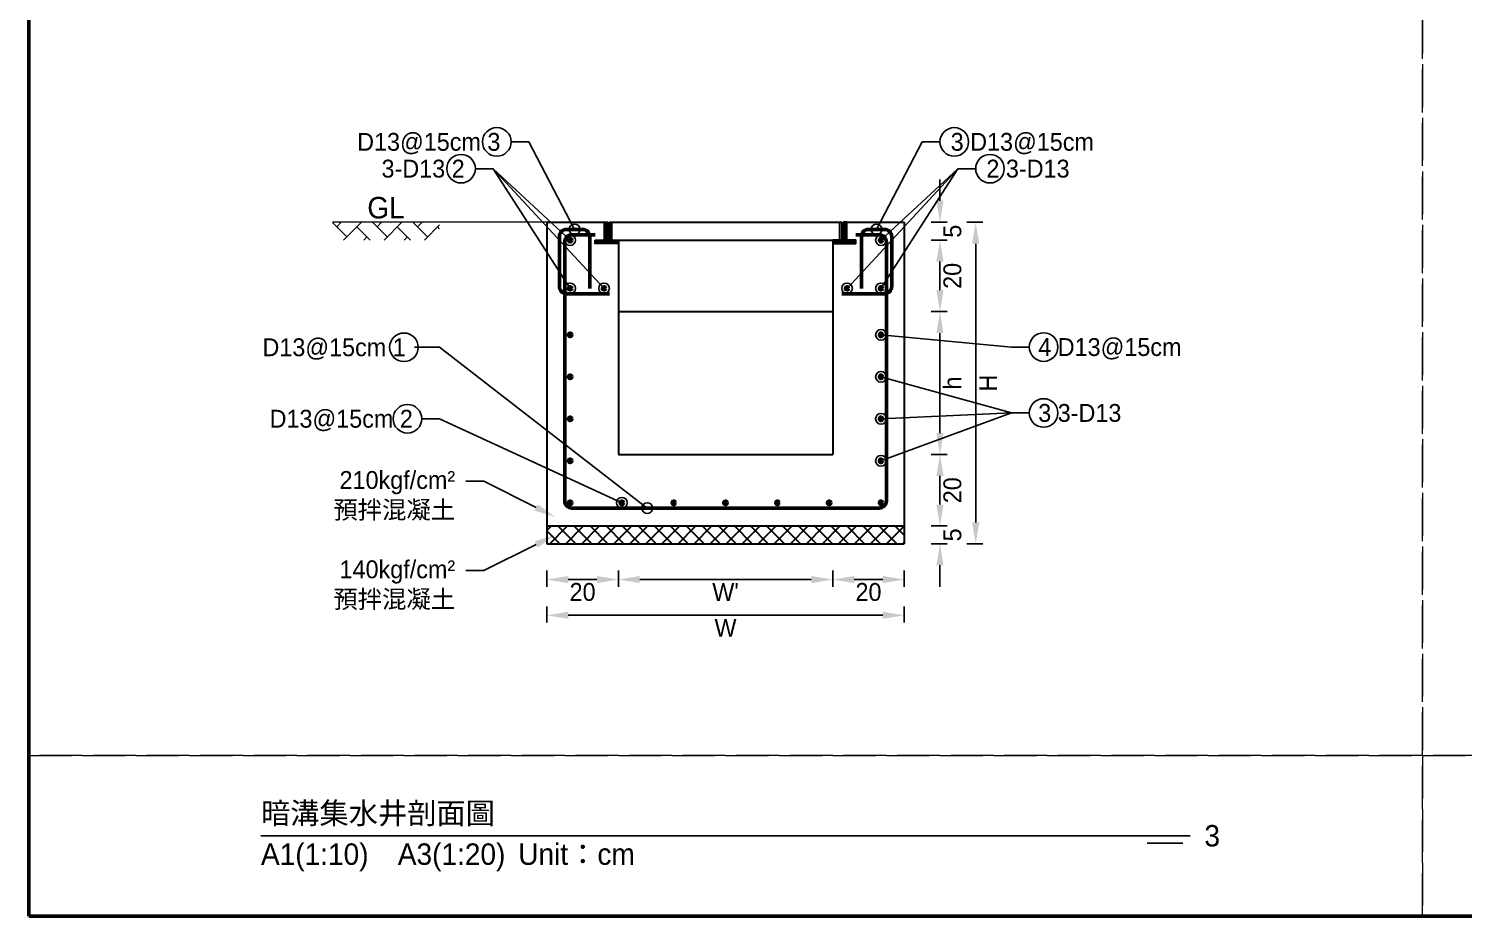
# Model space of a CAD drawing. Extents: x -7340 to 3675, y -3342 to 777.
# Drawn here: x -7340 to -6938.6, y -507 to -258.6 of the extents above; entities that cross this region are included whole.
import ezdxf
from ezdxf import colors
from ezdxf.entities.mleader import LeaderData, LeaderLine
from ezdxf.math import Vec2, Vec3

# ---------------------------------------------------------------- set-up
doc = ezdxf.new("R2010")
doc.units = 0
doc.header["$MEASUREMENT"] = 0
doc.linetypes.add('ACAD_ISO02W100', pattern=[15, 12, -3])
for name, color, linetype, lineweight in [('一、3.基本-變更', 1, 'Continuous', 50), ('二、2.繪圖-施作項目', 181, 'Continuous', 30), ('二、4.繪圖-設計鋪面', 40, 'Continuous', 20), ('二、5.繪圖-鋼筋', 60, 'Continuous', 50), ('二、6.繪圖-其他施作項目', 35, 'Continuous', 30)]:
    doc.layers.add(name, color=color, linetype=linetype, lineweight=lineweight)
doc.layers.add('一、4.基本-隱藏', color=9, linetype='ACAD_ISO02W100', lineweight=20, plot=False)
doc.layers.add('三、3.文字-註解文字', color=2, linetype='Continuous')
doc.styles.add('次圖名(詳圖)', font='MS PGothic.ttf', dxfattribs={"height": 6})
doc.styles.add('註解文字(詳圖)', font='MS PGothic.ttf', dxfattribs={"height": 5})
doc.dimstyles.new('註解文字(詳圖)', dxfattribs={"dimtxt": 5, "dimasz": 6, "dimexe": 2, "dimexo": 5, "dimgap": 1, "dimtad": 2, "dimzin": 0, "dimdsep": 46, "dimtxsty": '註解文字(詳圖)', "dimcen": 0.1, "dimclrd": 144, "dimclre": 144, "dimclrt": 256, "dimadec": 0, "dimazin": 0, "dimtfac": 1, "dimtofl": 0, "dimtmove": 0, "dimatfit": 3, "dimfxlon": 1, "dimtolj": 1, "dimtzin": 0, "dimlwd": -1, "dimlwe": -1, "dimarcsym": 1})

# ---------------------------------------------------------------- blocks, each defined once
blk = doc.blocks.new('_Small')
at = {"color": 0, "linetype": 'ByBlock', "lineweight": -2}
blk.add_circle((0, 0), 0.25, dxfattribs=at)
blk = doc.blocks.new('*D428')
at = {"layer": 'Defpoints', "color": 0, "transparency": 16777216}
for p in [(-7195, -312.75), (-7175, -317.75), (-7195, -412.75)]:
    blk.add_point(p, dxfattribs=at)
at = {"layer": '三、3.文字-註解文字', "color": 144, "transparency": 16777216}
for p, q in [((-7195, -410.25), (-7195, -414.75)), ((-7181, -412.75), (-7189, -412.75)), ((-7175, -410.25), (-7175, -414.75))]:
    blk.add_line(p, q, dxfattribs=at)
for points in [[(-7189, -411.75), (-7189, -413.75), (-7195, -412.75)], [(-7181, -411.75), (-7181, -413.75), (-7175, -412.75)]]:
    blk.add_solid(points, dxfattribs=at)
at = {"layer": '三、3.文字-註解文字', "transparency": 16777216, "insert": (-7185, -416.25), "char_height": 5, "attachment_point": 5, "style": '註解文字(詳圖)'}
blk.add_mtext('\\A1;20', dxfattribs=at)
blk = doc.blocks.new('*D429')
at = {"layer": 'Defpoints', "color": 0, "transparency": 16777216}
for p in [(-7175, -317.75), (-7115, -317.75), (-7115, -412.75)]:
    blk.add_point(p, dxfattribs=at)
at = {"layer": '三、3.文字-註解文字', "color": 144, "transparency": 16777216}
for p, q in [((-7175, -410.25), (-7175, -414.75)), ((-7169, -412.75), (-7121, -412.75)), ((-7115, -410.25), (-7115, -414.75))]:
    blk.add_line(p, q, dxfattribs=at)
for points in [[(-7169, -411.75), (-7169, -413.75), (-7175, -412.75)], [(-7121, -411.75), (-7121, -413.75), (-7115, -412.75)]]:
    blk.add_solid(points, dxfattribs=at)
at = {"layer": '三、3.文字-註解文字', "transparency": 16777216, "insert": (-7145, -416.25), "char_height": 5, "attachment_point": 5, "style": '註解文字(詳圖)'}
blk.add_mtext("\\A1;W'", dxfattribs=at)
blk = doc.blocks.new('*D430')
at = {"layer": 'Defpoints', "color": 0, "transparency": 16777216}
for p in [(-7095, -312.75), (-7115, -317.75), (-7095, -412.75)]:
    blk.add_point(p, dxfattribs=at)
at = {"layer": '三、3.文字-註解文字', "color": 144, "transparency": 16777216}
for p, q in [((-7115, -410.25), (-7115, -414.75)), ((-7109, -412.75), (-7101, -412.75)), ((-7095, -410.25), (-7095, -414.75))]:
    blk.add_line(p, q, dxfattribs=at)
for points in [[(-7109, -411.75), (-7109, -413.75), (-7115, -412.75)], [(-7101, -411.75), (-7101, -413.75), (-7095, -412.75)]]:
    blk.add_solid(points, dxfattribs=at)
at = {"layer": '三、3.文字-註解文字', "transparency": 16777216, "insert": (-7105, -416.25), "char_height": 5, "attachment_point": 5, "style": '註解文字(詳圖)'}
blk.add_mtext('\\A1;20', dxfattribs=at)
blk = doc.blocks.new('*D431')
at = {"layer": 'Defpoints', "color": 0, "transparency": 16777216}
for p in [(-7195, -402.75), (-7095, -402.75), (-7095, -422.75)]:
    blk.add_point(p, dxfattribs=at)
at = {"layer": '三、3.文字-註解文字', "color": 144, "transparency": 16777216}
for p, q in [((-7195, -420.25), (-7195, -424.75)), ((-7095, -420.25), (-7095, -424.75)), ((-7189, -422.75), (-7101, -422.75))]:
    blk.add_line(p, q, dxfattribs=at)
for points in [[(-7189, -421.75), (-7189, -423.75), (-7195, -422.75)], [(-7101, -421.75), (-7101, -423.75), (-7095, -422.75)]]:
    blk.add_solid(points, dxfattribs=at)
at = {"layer": '三、3.文字-註解文字', "transparency": 16777216, "insert": (-7145, -426.25), "char_height": 5, "attachment_point": 5, "style": '註解文字(詳圖)'}
blk.add_mtext('\\A1;W', dxfattribs=at)
blk = doc.blocks.new('*D432')
at = {"layer": 'Defpoints', "color": 0, "transparency": 16777216}
for p in [(-7115, -337.75), (-7145, -377.75), (-7085, -377.75)]:
    blk.add_point(p, dxfattribs=at)
at = {"layer": '三、3.文字-註解文字', "color": 144, "transparency": 16777216}
for p, q in [((-7087.5, -337.75), (-7083, -337.75)), ((-7085, -343.75), (-7085, -371.75)), ((-7087.5, -377.75), (-7083, -377.75))]:
    blk.add_line(p, q, dxfattribs=at)
for points in [[(-7086, -343.75), (-7084, -343.75), (-7085, -337.75)], [(-7086, -371.75), (-7084, -371.75), (-7085, -377.75)]]:
    blk.add_solid(points, dxfattribs=at)
at = {"layer": '三、3.文字-註解文字', "transparency": 16777216, "insert": (-7081.5, -357.75), "char_height": 5, "attachment_point": 5, "rotation": 90, "style": '註解文字(詳圖)'}
blk.add_mtext('\\A1;h', dxfattribs=at)
blk = doc.blocks.new('*D433')
at = {"layer": 'Defpoints', "color": 0, "transparency": 16777216}
for p in [(-7145, -377.75), (-7095, -397.75), (-7085, -397.75)]:
    blk.add_point(p, dxfattribs=at)
at = {"layer": '三、3.文字-註解文字', "color": 144, "transparency": 16777216}
for p, q in [((-7087.5, -377.75), (-7083, -377.75)), ((-7085, -383.75), (-7085, -391.75)), ((-7087.5, -397.75), (-7083, -397.75))]:
    blk.add_line(p, q, dxfattribs=at)
for points in [[(-7086, -383.75), (-7084, -383.75), (-7085, -377.75)], [(-7086, -391.75), (-7084, -391.75), (-7085, -397.75)]]:
    blk.add_solid(points, dxfattribs=at)
at = {"layer": '三、3.文字-註解文字', "transparency": 16777216, "insert": (-7081.5, -387.75), "char_height": 5, "attachment_point": 5, "rotation": 90, "style": '註解文字(詳圖)'}
blk.add_mtext('\\A1;20', dxfattribs=at)
blk = doc.blocks.new('*D434')
at = {"layer": 'Defpoints', "color": 0, "transparency": 16777216}
for p in [(-7095, -397.75), (-7095, -402.75), (-7085, -402.75)]:
    blk.add_point(p, dxfattribs=at)
at = {"layer": '三、3.文字-註解文字', "color": 144, "transparency": 16777216}
for p, q in [((-7085, -391.75), (-7085, -385.75)), ((-7087.5, -397.75), (-7083, -397.75)), ((-7087.5, -402.75), (-7083, -402.75)), ((-7085, -408.75), (-7085, -414.75))]:
    blk.add_line(p, q, dxfattribs=at)
for points in [[(-7086, -391.75), (-7084, -391.75), (-7085, -397.75)], [(-7086, -408.75), (-7084, -408.75), (-7085, -402.75)]]:
    blk.add_solid(points, dxfattribs=at)
at = {"layer": '三、3.文字-註解文字', "transparency": 16777216, "insert": (-7081.5, -400.25), "char_height": 5, "attachment_point": 5, "rotation": 90, "style": '註解文字(詳圖)'}
blk.add_mtext('\\A1;5', dxfattribs=at)
blk = doc.blocks.new('*D435')
at = {"layer": 'Defpoints', "color": 0, "transparency": 16777216}
for p in [(-7095, -312.75), (-7095, -402.75), (-7075, -402.75)]:
    blk.add_point(p, dxfattribs=at)
at = {"layer": '三、3.文字-註解文字', "color": 144, "transparency": 16777216}
for p, q in [((-7077.5, -312.75), (-7073, -312.75)), ((-7075, -318.75), (-7075, -396.75)), ((-7077.5, -402.75), (-7073, -402.75))]:
    blk.add_line(p, q, dxfattribs=at)
for points in [[(-7076, -318.75), (-7074, -318.75), (-7075, -312.75)], [(-7076, -396.75), (-7074, -396.75), (-7075, -402.75)]]:
    blk.add_solid(points, dxfattribs=at)
at = {"layer": '三、3.文字-註解文字', "transparency": 16777216, "insert": (-7071.5, -357.75), "char_height": 5, "attachment_point": 5, "rotation": 90, "style": '註解文字(詳圖)'}
blk.add_mtext('\\A1;H', dxfattribs=at)
blk = doc.blocks.new('*D436')
at = {"layer": 'Defpoints', "color": 0, "transparency": 16777216}
for p in [(-7095, -312.75), (-7095, -317.75), (-7085, -317.75)]:
    blk.add_point(p, dxfattribs=at)
at = {"layer": '三、3.文字-註解文字', "color": 144, "transparency": 16777216}
for p, q in [((-7085, -306.75), (-7085, -300.75)), ((-7087.5, -312.75), (-7083, -312.75)), ((-7087.5, -317.75), (-7083, -317.75)), ((-7085, -323.75), (-7085, -329.75))]:
    blk.add_line(p, q, dxfattribs=at)
for points in [[(-7086, -306.75), (-7084, -306.75), (-7085, -312.75)], [(-7086, -323.75), (-7084, -323.75), (-7085, -317.75)]]:
    blk.add_solid(points, dxfattribs=at)
at = {"layer": '三、3.文字-註解文字', "transparency": 16777216, "insert": (-7081.5, -315.25), "char_height": 5, "attachment_point": 5, "rotation": 90, "style": '註解文字(詳圖)'}
blk.add_mtext('\\A1;5', dxfattribs=at)
blk = doc.blocks.new('*D437')
at = {"layer": 'Defpoints', "color": 0, "transparency": 16777216}
for p in [(-7095, -317.75), (-7095, -337.75), (-7085, -337.75)]:
    blk.add_point(p, dxfattribs=at)
at = {"layer": '三、3.文字-註解文字', "color": 144, "transparency": 16777216}
for p, q in [((-7087.5, -317.75), (-7083, -317.75)), ((-7085, -323.75), (-7085, -331.75)), ((-7087.5, -337.75), (-7083, -337.75))]:
    blk.add_line(p, q, dxfattribs=at)
for points in [[(-7086, -323.75), (-7084, -323.75), (-7085, -317.75)], [(-7086, -331.75), (-7084, -331.75), (-7085, -337.75)]]:
    blk.add_solid(points, dxfattribs=at)
at = {"layer": '三、3.文字-註解文字', "transparency": 16777216, "insert": (-7081.5, -327.75), "char_height": 5, "attachment_point": 5, "rotation": 90, "style": '註解文字(詳圖)'}
blk.add_mtext('\\A1;20', dxfattribs=at)

msp = doc.modelspace()

# ---------------------------------------------------------------- hatches: boundary and pattern name
at = {"layer": '二、2.繪圖-施作項目'}
h = msp.add_hatch(dxfattribs=at)
h.set_pattern_fill('ANSI37', color=256)
h.set_pattern_definition([(45, (-8804.7632, -886.2784), (-2.245064, 2.245064), []), (135, (-8804.7632, -886.2784), (-2.245064, -2.245064), [])])
h.paths.add_polyline_path([(-7195, -397.75), (-7195, -402.75), (-7095, -402.75), (-7095, -397.75)])
at = {"layer": '二、4.繪圖-設計鋪面'}
h = msp.add_hatch(dxfattribs=at)
h.set_pattern_fill('AR-HBONE', color=256)
h.set_pattern_definition([(45, (-6575, -42.5), (0, 5.656854), [12, -4]), (135, (-6572.1716, -39.6716), (4e-16, 5.656854), [12, -4])])
h.paths.add_polyline_path([(-7225, -312.75), (-7255, -312.75), (-7255, -317.75), (-7225, -317.75)])
at = {"layer": '二、5.繪圖-鋼筋'}
h = msp.add_hatch(color=256, dxfattribs=at)
h.dxf.hatch_style = 1
h.paths.add_polyline_path([(-7188, -317.75, 1), (-7189, -317.75, 1)])
h = msp.add_hatch(color=256, dxfattribs=at)
h.dxf.hatch_style = 1
h.paths.add_polyline_path([(-7101, -317.75, 1), (-7102, -317.75, 1)])
h = msp.add_hatch(color=256, dxfattribs=at)
h.dxf.hatch_style = 1
h.paths.add_polyline_path([(-7188, -331.25, 1), (-7189, -331.25, 1)])
h = msp.add_hatch(color=256, dxfattribs=at)
h.dxf.hatch_style = 1
h.paths.add_polyline_path([(-7178.5, -331.25, 1), (-7179.5, -331.25, 1)])
h = msp.add_hatch(color=256, dxfattribs=at)
h.dxf.hatch_style = 1
h.paths.add_polyline_path([(-7110.5, -331.25, 1), (-7111.5, -331.25, 1)])
h = msp.add_hatch(color=256, dxfattribs=at)
h.dxf.hatch_style = 1
h.paths.add_polyline_path([(-7101, -331.25, 1), (-7102, -331.25, 1)])
h = msp.add_hatch(color=256, dxfattribs=at)
h.dxf.hatch_style = 1
h.paths.add_polyline_path([(-7188, -344.25, 1), (-7189, -344.25, 1)])
h = msp.add_hatch(color=256, dxfattribs=at)
h.dxf.hatch_style = 1
h.paths.add_polyline_path([(-7101, -344.25, 1), (-7102, -344.25, 1)])
h = msp.add_hatch(color=256, dxfattribs=at)
h.dxf.hatch_style = 1
h.paths.add_polyline_path([(-7188, -356, 1), (-7189, -356, 1)])
h = msp.add_hatch(color=256, dxfattribs=at)
h.dxf.hatch_style = 1
h.paths.add_polyline_path([(-7101, -356, 1), (-7102, -356, 1)])
h = msp.add_hatch(color=256, dxfattribs=at)
h.dxf.hatch_style = 1
h.paths.add_polyline_path([(-7188, -367.75, 1), (-7189, -367.75, 1)])
h = msp.add_hatch(color=256, dxfattribs=at)
h.dxf.hatch_style = 1
h.paths.add_polyline_path([(-7101, -367.75, 1), (-7102, -367.75, 1)])
h = msp.add_hatch(color=256, dxfattribs=at)
h.dxf.hatch_style = 1
h.paths.add_polyline_path([(-7188, -379.5, 1), (-7189, -379.5, 1)])
h = msp.add_hatch(color=256, dxfattribs=at)
h.dxf.hatch_style = 1
h.paths.add_polyline_path([(-7101, -379.5, 1), (-7102, -379.5, 1)])
h = msp.add_hatch(color=256, dxfattribs=at)
h.dxf.hatch_style = 1
h.paths.add_polyline_path([(-7188, -391.25, 1), (-7189, -391.25, 1)])
h = msp.add_hatch(color=256, dxfattribs=at)
h.dxf.hatch_style = 1
h.paths.add_polyline_path([(-7173.5, -391.25, 1), (-7174.5, -391.25, 1)])
h = msp.add_hatch(color=256, dxfattribs=at)
h.dxf.hatch_style = 1
h.paths.add_polyline_path([(-7159, -391.25, 1), (-7160, -391.25, 1)])
h = msp.add_hatch(color=256, dxfattribs=at)
h.dxf.hatch_style = 1
h.paths.add_polyline_path([(-7144.5, -391.25, 1), (-7145.5, -391.25, 1)])
h = msp.add_hatch(color=256, dxfattribs=at)
h.dxf.hatch_style = 1
h.paths.add_polyline_path([(-7130, -391.25, 1), (-7131, -391.25, 1)])
h = msp.add_hatch(color=256, dxfattribs=at)
h.dxf.hatch_style = 1
h.paths.add_polyline_path([(-7115.5, -391.25, 1), (-7116.5, -391.25, 1)])
h = msp.add_hatch(color=256, dxfattribs=at)
h.dxf.hatch_style = 1
h.paths.add_polyline_path([(-7101, -391.25, 1), (-7102, -391.25, 1)])
at = {"layer": '二、6.繪圖-其他施作項目'}
h = msp.add_hatch(dxfattribs=at)
h.set_pattern_fill('ANSI31', color=256, scale=0.1)
h.set_pattern_definition([(45, (-5950.16578, -1308.21255), (-0.2245064, 0.2245064), [])])
h.paths.add_polyline_path([(-7178, -312.75), (-7178.9, -312.75), (-7178.9, -317.75), (-7181.5, -317.75), (-7181.5, -318.65), (-7175, -318.65), (-7175, -317.75), (-7178, -317.75)])
h.paths.add_polyline_path([(-7112, -317.75), (-7115, -317.75), (-7115, -318.65), (-7108.5, -318.65), (-7108.5, -317.75), (-7111.1, -317.75), (-7111.1, -312.75), (-7112, -312.75)])

# ---------------------------------------------------------------- linework, layer by layer
at = {"layer": '一、3.基本-變更'}
msp.add_lwpolyline([(-7340, 0), (-3920, 0), (-3920, -507), (-7340, -507)], close=True, dxfattribs=at)
at = {"layer": '一、4.基本-隱藏'}
for points in [[(-7340, 0), (-6560, 0), (-6560, -507), (-7340, -507)], [(-7340, -253.5), (-6950, -253.5), (-6950, -462), (-7340, -462)], [(-6950, -253.5), (-6650, -253.5), (-6650, -462), (-6950, -462)], [(-7340, -462), (-6950, -462), (-6950, -507), (-7340, -507)], [(-6950, -462), (-6650, -462), (-6650, -507), (-6950, -507)]]:
    msp.add_lwpolyline(points, close=True, dxfattribs=at)
msp.add_lwpolyline([(-7340, -507), (-6560, -507)], dxfattribs=at)
at = {"layer": '三、3.文字-註解文字'}
for points in [[(-7275, -484.5), (-7015, -484.5)], [(-7017, -486.5), (-7027, -486.5)]]:
    msp.add_lwpolyline(points, dxfattribs=at)
for centre in [(-7209, -290.25), (-7081, -290.25), (-7219, -297.75), (-7071, -297.75), (-7235, -347.75), (-7056, -347.687), (-7234, -367.75), (-7056, -366.125)]:
    msp.add_circle(centre, 4, dxfattribs=at)
at = {"layer": '二、2.繪圖-施作項目'}
for points in [[(-7195, -312.75), (-7178.9, -312.75)], [(-7195, -312.75), (-7195, -402.75)], [(-7111.1, -312.75), (-7095, -312.75)], [(-7095, -312.75), (-7095, -402.75)], [(-7178, -317.75), (-7175, -317.75)], [(-7175, -317.75), (-7175, -377.75)], [(-7115, -317.75), (-7112, -317.75)], [(-7115, -317.75), (-7115, -377.75)], [(-7175, -377.75), (-7115, -377.75)], [(-7195, -397.75), (-7095, -397.75)], [(-7195, -402.75), (-7095, -402.75)]]:
    msp.add_lwpolyline(points, dxfattribs=at)
at = {"layer": '二、4.繪圖-設計鋪面'}
msp.add_lwpolyline([(-7195, -312.75), (-7255, -312.75)], dxfattribs=at)
at = {"layer": '二、5.繪圖-鋼筋'}
for points in [[(-7177.5, -332.75), (-7189.5, -332.75, -0.4142136), (-7191.5, -330.75), (-7191.5, -316.75, -0.4142136), (-7189.5, -314.75), (-7185, -314.75, -0.4142136), (-7183, -316.75), (-7183, -331.25)], [(-7108.5, -316.25), (-7102, -316.25, -0.4142136), (-7100, -318.25), (-7100, -390.75, -0.4142136), (-7102, -392.75), (-7188, -392.75, -0.4142136), (-7190, -390.75), (-7190, -318.25, -0.4142136), (-7188, -316.25), (-7181.5, -316.25)], [(-7107, -331.25), (-7107, -316.75, -0.4142136), (-7105, -314.75), (-7100.5, -314.75, -0.4142136), (-7098.5, -316.75), (-7098.5, -330.75, -0.4142136), (-7100.5, -332.75), (-7112.5, -332.75)]]:
    msp.add_lwpolyline(points, format="xyb", dxfattribs=at)
for centre in [(-7188.5, -317.75), (-7101.5, -317.75), (-7188.5, -331.25), (-7179, -331.25), (-7111, -331.25), (-7101.5, -331.25), (-7188.5, -344.25), (-7101.5, -344.25), (-7188.5, -356), (-7101.5, -356), (-7188.5, -367.75), (-7101.5, -367.75), (-7188.5, -379.5), (-7101.5, -379.5), (-7188.5, -391.25), (-7174, -391.25), (-7159.5, -391.25), (-7145, -391.25), (-7130.5, -391.25), (-7116, -391.25), (-7101.5, -391.25)]:
    msp.add_circle(centre, 0.5, dxfattribs=at)
at = {"layer": '二、6.繪圖-其他施作項目'}
for points in [[(-7181.5, -317.75), (-7178.9, -317.75), (-7178.9, -312.75), (-7178, -312.75), (-7178, -317.75), (-7175, -317.75), (-7175, -318.65), (-7181.5, -318.65)], [(-7111.1, -312.75), (-7112, -312.75), (-7112, -317.75), (-7115, -317.75), (-7115, -318.65), (-7108.5, -318.65), (-7108.5, -317.75), (-7111.1, -317.75)]]:
    msp.add_lwpolyline(points, close=True, dxfattribs=at)
for points in [[(-7177.5, -312.75), (-7177.5, -317.75)], [(-7177.5, -312.75), (-7112.5, -312.75)], [(-7176.9, -312.75), (-7176.9, -317.75)], [(-7113.1, -312.75), (-7113.1, -317.75)], [(-7112.5, -312.75), (-7112.5, -317.75)], [(-7177.5, -317.75), (-7112.5, -317.75)], [(-7175, -337.75), (-7115, -337.75)]]:
    msp.add_lwpolyline(points, dxfattribs=at)

# ---------------------------------------------------------------- texts
at = {"layer": '三、3.文字-註解文字', "char_height": 6, "attachment_point": 4, "style": '次圖名(詳圖)'}
for s, width, insert in [('{\\fMS PGothic|b0|i0|c128|p34;暗溝}集水井{\\fMS PGothic|b0|i0|c128|p34;剖面圖}', 134.12151, (-7275, -478.5)), ('3', 3, (-7011, -484.5)), ('A1(1:10)\u3000A3(1:20){\\fMS PGothic|b0|i0|c128|p34;^IUnit：cm}', 136.03259, (-7275, -490.5))]:
    msp.add_mtext_dynamic_manual_height_columns(s, width=width, gutter_width=15, heights=[0], dxfattribs=dict(at, insert=insert))
at = {"layer": '二、4.繪圖-設計鋪面', "insert": (-7240, -311.75), "char_height": 6, "attachment_point": 8, "style": '註解文字(詳圖)'}
msp.add_mtext_dynamic_manual_height_columns('{\\fMS PGothic|b0|i0|c128|p34;GL}', width=10.17412, gutter_width=30, heights=[0], dxfattribs=at)

# ---------------------------------------------------------------- dimensions: what is measured, and where the dimension line sits
at = {"layer": '三、3.文字-註解文字'}
for base, p1, p2, text, picture, middle in [((-7085, -317.75), (-7095, -312.75), (-7095, -317.75), '5', '*D436', (-7081.5, -315.25)), ((-7075, -402.75), (-7095, -312.75), (-7095, -402.75), 'H', '*D435', (-7071.5, -357.75)), ((-7085, -337.75), (-7095, -317.75), (-7095, -337.75), '20', '*D437', (-7081.5, -327.75)), ((-7085, -377.75), (-7115, -337.75), (-7145, -377.75), 'h', '*D432', (-7081.5, -357.75)), ((-7085, -397.75), (-7145, -377.75), (-7095, -397.75), '20', '*D433', (-7081.5, -387.75)), ((-7085, -402.75), (-7095, -397.75), (-7095, -402.75), '5', '*D434', (-7081.5, -400.25))]:
    dim = msp.add_linear_dim(base=base, p1=p1, p2=p2, angle=90, text=text, dimstyle='註解文字(詳圖)', dxfattribs=at)
    dim.commit()
    dim.dimension.update_dxf_attribs({"geometry": picture, "text_midpoint": middle})
for base, p1, p2, text, picture, middle in [((-7195, -412.75), (-7175, -317.75), (-7195, -312.75), '20', '*D428', (-7185, -416.25)), ((-7095, -412.75), (-7115, -317.75), (-7095, -312.75), '20', '*D430', (-7105, -416.25)), ((-7115, -412.75), (-7175, -317.75), (-7115, -317.75), "W'", '*D429', (-7145, -416.25)), ((-7095, -422.75), (-7195, -402.75), (-7095, -402.75), 'W', '*D431', (-7145, -426.25))]:
    dim = msp.add_linear_dim(base=base, p1=p1, p2=p2, text=text, dimstyle='註解文字(詳圖)', dxfattribs=at)
    dim.commit()
    dim.dimension.update_dxf_attribs({"geometry": picture, "text_midpoint": middle})

# ---------------------------------------------------------------- leaders
ml = msp.add_multileader_mtext('Standard', dxfattribs=at)
ml.set_content('{\\fMS PGothic|b0|i0|c128|p34;D13}@15cm{\\fMS PGothic|b0|i0|c128|p34; }3', color=256, style='註解文字(詳圖)')
ml.set_leader_properties(color=144, linetype='ByLayer', lineweight=-1)
ml.set_arrow_properties(name='SMALL')
ml.build(insert=Vec2(0, 0))
ml.multileader.update_dxf_attribs({"dogleg_length": 5, "arrow_head_size": 6})
ctx = ml.context
ctx.base_point, ctx.char_height, ctx.arrow_head_size, ctx.landing_gap_size, ctx.plane_origin = Vec3(-7249.097, -290.25), 5, 6, 3, Vec3(-7298.932, -338.085)
ctx.text_align_type = 2
notes = []
notes.append((ctx, [(1, (1, 1, 0), (-7200, -290.25), (-1, 0), 5, [(0, [(-7187.25, -314.75)], 0, [])])]))
ctx.mtext.insert, ctx.mtext.alignment, ctx.mtext.flow_direction = Vec3(-7208, -287.736), 3, 5
ml = msp.add_multileader_mtext('Standard', dxfattribs=at)
ml.set_content('3{\\fMS PGothic|b0|i0|c128|p34; D13@15cm}', color=256, style='註解文字(詳圖)')
ml.set_leader_properties(color=144, linetype='ByLayer', lineweight=-1)
ml.set_arrow_properties(name='SMALL')
ml.build(insert=Vec2(0, 0))
ml.multileader.update_dxf_attribs({"dogleg_length": 5, "arrow_head_size": 6})
ctx = ml.context
ctx.base_point, ctx.char_height, ctx.arrow_head_size, ctx.landing_gap_size, ctx.plane_origin = Vec3(-7085, -290.25), 5, 6, 3, Vec3(-7127.625, -338.085)
notes.append((ctx, [(0, (1, 1, 0), (-7090, -290.25), (1, 0), 5, [(0, [(-7102.75, -314.75)], 0, [])])]))
ctx.mtext.insert, ctx.mtext.flow_direction = Vec3(-7082, -287.736), 5
ml = msp.add_multileader_mtext('Standard', dxfattribs=at)
ml.set_content('3-{\\fMS PGothic|b0|i0|c128|p34;D13 2}', color=256, style='註解文字(詳圖)')
ml.set_leader_properties(color=144, linetype='ByLayer', lineweight=-1)
ml.set_arrow_properties(name='SMALL')
ml.build(insert=Vec2(0, 0))
ml.multileader.update_dxf_attribs({"dogleg_length": 5, "arrow_head_size": 6})
ctx = ml.context
ctx.base_point, ctx.char_height, ctx.arrow_head_size, ctx.landing_gap_size, ctx.plane_origin = Vec3(-7245.375, -297.75), 5, 6, 3, Vec3(-7308.932, -345.585)
ctx.text_align_type = 2
notes.append((ctx, [(1, (1, 1, 0), (-7210, -297.75), (-1, 0), 5, [(0, [(-7188.5, -317.75)], 0, [])])]))
ctx.mtext.insert, ctx.mtext.alignment, ctx.mtext.flow_direction = Vec3(-7218, -295.236), 3, 5
ml = msp.add_multileader_mtext('Standard', dxfattribs=at)
ml.set_content('{\\fMS PGothic|b0|i0|c128|p34; }', color=256, style='註解文字(詳圖)')
ml.set_leader_properties(color=144, linetype='ByLayer', lineweight=-1)
ml.set_arrow_properties(name='SMALL')
ml.build(insert=Vec2(0, 0))
ml.multileader.update_dxf_attribs({"dogleg_length": 5, "arrow_head_size": 6})
ctx = ml.context
ctx.base_point, ctx.char_height, ctx.arrow_head_size, ctx.landing_gap_size, ctx.plane_origin = Vec3(-7223.216, -297.75), 5, 6, 3, Vec3(-7310.235, -353.068)
ctx.text_align_type = 2
notes.append((ctx, [(1, (1, 1, 0), (-7210, -297.75), (-1, 0), 5, [(0, [(-7179, -331.25)], 0, [])])]))
ctx.mtext.insert, ctx.mtext.alignment, ctx.mtext.flow_direction = Vec3(-7218, -295.25), 3, 5
ml = msp.add_multileader_mtext('Standard', dxfattribs=at)
ml.set_content('{\\fMS PGothic|b0|i0|c128|p34; }', color=256, style='註解文字(詳圖)')
ml.set_leader_properties(color=144, linetype='ByLayer', lineweight=-1)
ml.set_arrow_properties(name='SMALL')
ml.build(insert=Vec2(0, 0))
ml.multileader.update_dxf_attribs({"dogleg_length": 5, "arrow_head_size": 6})
ctx = ml.context
ctx.base_point, ctx.char_height, ctx.arrow_head_size, ctx.landing_gap_size, ctx.plane_origin = Vec3(-7223.216, -297.75), 5, 6, 3, Vec3(-7315.173, -356.461)
ctx.text_align_type = 2
notes.append((ctx, [(1, (1, 1, 0), (-7210, -297.75), (-1, 0), 5, [(0, [(-7188.5, -331.25)], 0, [])])]))
ctx.mtext.insert, ctx.mtext.alignment, ctx.mtext.flow_direction = Vec3(-7218, -295.25), 3, 5
ml = msp.add_multileader_mtext('Standard', dxfattribs=at)
ml.set_content('{\\fMS PGothic|b0|i0|c128|p34; }', color=256, style='註解文字(詳圖)')
ml.set_leader_properties(color=144, linetype='ByLayer', lineweight=-1)
ml.set_arrow_properties(name='SMALL')
ml.build(insert=Vec2(0, 0))
ml.multileader.update_dxf_attribs({"dogleg_length": 5, "arrow_head_size": 6})
ctx = ml.context
ctx.base_point, ctx.char_height, ctx.arrow_head_size, ctx.landing_gap_size, ctx.plane_origin = Vec3(-7075, -297.75), 5, 6, 3, Vec3(-7103.625, -345.585)
notes.append((ctx, [(0, (1, 1, 0), (-7080, -297.75), (1, 0), 5, [(0, [(-7111, -331.25)], 0, [])])]))
ctx.mtext.insert, ctx.mtext.flow_direction = Vec3(-7072, -295.25), 5
ml = msp.add_multileader_mtext('Standard', dxfattribs=at)
ml.set_content('2{\\fMS PGothic|b0|i0|c128|p34; }3-D13', color=256, style='註解文字(詳圖)')
ml.set_leader_properties(color=144, linetype='ByLayer', lineweight=-1)
ml.set_arrow_properties(name='SMALL')
ml.build(insert=Vec2(0, 0))
ml.multileader.update_dxf_attribs({"dogleg_length": 5, "arrow_head_size": 6})
ctx = ml.context
ctx.base_point, ctx.char_height, ctx.arrow_head_size, ctx.landing_gap_size, ctx.plane_origin = Vec3(-7075, -297.75), 5, 6, 3, Vec3(-7117.625, -345.585)
notes.append((ctx, [(0, (1, 1, 0), (-7080, -297.75), (1, 0), 5, [(0, [(-7101.5, -317.75)], 0, [])])]))
ctx.mtext.insert, ctx.mtext.flow_direction = Vec3(-7072, -295.236), 5
ml = msp.add_multileader_mtext('Standard', dxfattribs=at)
ml.set_content('{\\fMS PGothic|b0|i0|c128|p34; }', color=256, style='註解文字(詳圖)')
ml.set_leader_properties(color=144, linetype='ByLayer', lineweight=-1)
ml.set_arrow_properties(name='SMALL')
ml.build(insert=Vec2(0, 0))
ml.multileader.update_dxf_attribs({"dogleg_length": 5, "arrow_head_size": 6})
ctx = ml.context
ctx.base_point, ctx.char_height, ctx.arrow_head_size, ctx.landing_gap_size, ctx.plane_origin = Vec3(-7075, -297.75), 5, 6, 3, Vec3(-7101.773, -349.689)
notes.append((ctx, [(0, (1, 1, 0), (-7080, -297.75), (1, 0), 5, [(0, [(-7101.5, -331.25)], 0, [])])]))
ctx.mtext.insert, ctx.mtext.flow_direction = Vec3(-7072, -295.25), 5
ml = msp.add_multileader_mtext('Standard', dxfattribs=at)
ml.set_content('{\\fMS PGothic|b0|i0|c128|p34;D13@15cm 1}', color=256, style='註解文字(詳圖)')
ml.set_leader_properties(color=144, linetype='ByLayer', lineweight=-1)
ml.set_arrow_properties(name='SMALL')
ml.build(insert=Vec2(0, 0))
ml.multileader.update_dxf_attribs({"dogleg_length": 7, "arrow_head_size": 6})
ctx = ml.context
ctx.base_point, ctx.char_height, ctx.arrow_head_size, ctx.landing_gap_size, ctx.plane_origin = Vec3(-7274.102, -347.75), 5, 6, 2.5, Vec3(-7323.409, -375.522)
ctx.text_align_type = 2
notes.append((ctx, [(1, (1, 1, 0), (-7225, -347.75), (-1, 0), 7, [(0, [(-7166.917, -392.75)], 0, [])])]))
ctx.mtext.insert, ctx.mtext.width, ctx.mtext.alignment, ctx.mtext.flow_direction = Vec3(-7234.5, -345.236), 42.33146, 3, 5
ml = msp.add_multileader_mtext('Standard', dxfattribs=at)
ml.set_content('4{\\fMS PGothic|b0|i0|c128|p34; D13@15cm}', color=256, style='註解文字(詳圖)')
ml.set_leader_properties(color=144, linetype='ByLayer', lineweight=-1)
ml.set_arrow_properties(name='SMALL')
ml.build(insert=Vec2(0, 0))
ml.multileader.update_dxf_attribs({"dogleg_length": 5, "arrow_head_size": 6})
ctx = ml.context
ctx.base_point, ctx.char_height, ctx.arrow_head_size, ctx.landing_gap_size, ctx.plane_origin = Vec3(-7060, -347.687), 5, 6, 2.5, Vec3(-7102.625, -395.522)
notes.append((ctx, [(0, (1, 1, 0), (-7065, -347.687), (1, 0), 5, [(0, [(-7101.5, -344.25)], 0, [])])]))
ctx.mtext.insert, ctx.mtext.flow_direction = Vec3(-7057.5, -345.173), 5
ml = msp.add_multileader_mtext('Standard', dxfattribs=at)
ml.set_content('{\\fMS PGothic|b0|i0|c128|p34; }', color=256, style='註解文字(詳圖)')
ml.set_leader_properties(color=144, linetype='ByLayer', lineweight=-1)
ml.set_arrow_properties(name='SMALL')
ml.build(insert=Vec2(0, 0))
ml.multileader.update_dxf_attribs({"dogleg_length": 5, "arrow_head_size": 6})
ctx = ml.context
ctx.base_point, ctx.char_height, ctx.arrow_head_size, ctx.landing_gap_size, ctx.plane_origin = Vec3(-7060, -366.125), 5, 6, 2.5, Vec3(-7091.425, -413.96)
notes.append((ctx, [(0, (1, 1, 0), (-7065, -366.125), (1, 0), 5, [(0, [(-7101.5, -356)], 0, [])])]))
ctx.mtext.insert, ctx.mtext.flow_direction = Vec3(-7057.5, -363.625), 5
ml = msp.add_multileader_mtext('Standard', dxfattribs=at)
ml.set_content('{\\fMS PGothic|b0|i0|c128|p34;D13}@15cm{\\fMS PGothic|b0|i0|c128|p34; 2 }', color=256, style='註解文字(詳圖)')
ml.set_leader_properties(color=144, linetype='ByLayer', lineweight=-1)
ml.set_arrow_properties(name='SMALL')
ml.build(insert=Vec2(0, 0))
ml.multileader.update_dxf_attribs({"dogleg_length": 5, "arrow_head_size": 6})
ctx = ml.context
ctx.base_point, ctx.char_height, ctx.arrow_head_size, ctx.landing_gap_size, ctx.plane_origin = Vec3(-7273.097, -367.75), 5, 6, 2.5, Vec3(-7323.409, -422.335)
ctx.text_align_type = 2
notes.append((ctx, [(1, (1, 1, 0), (-7225, -367.75), (-1, 0), 5, [(0, [(-7174, -391.25)], 0, [])])]))
ctx.mtext.insert, ctx.mtext.width, ctx.mtext.alignment, ctx.mtext.flow_direction = Vec3(-7232.5, -365.236), 42.33146, 3, 5
ml = msp.add_multileader_mtext('Standard', dxfattribs=at)
ml.set_content('{\\fMS PGothic|b0|i0|c128|p34;3 }3-{\\fMS PGothic|b0|i0|c128|p34;D13}', color=256, style='註解文字(詳圖)')
ml.set_leader_properties(color=144, linetype='ByLayer', lineweight=-1)
ml.set_arrow_properties(name='SMALL')
ml.build(insert=Vec2(0, 0))
ml.multileader.update_dxf_attribs({"dogleg_length": 5, "arrow_head_size": 6})
ctx = ml.context
ctx.base_point, ctx.char_height, ctx.arrow_head_size, ctx.landing_gap_size, ctx.plane_origin = Vec3(-7060, -366.125), 5, 6, 2.5, Vec3(-7102.625, -413.96)
notes.append((ctx, [(0, (1, 1, 0), (-7065, -366.125), (1, 0), 5, [(0, [(-7101.5, -367.75)], 0, [])])]))
ctx.mtext.insert, ctx.mtext.flow_direction = Vec3(-7057.5, -363.611), 5
ml = msp.add_multileader_mtext('Standard', dxfattribs=at)
ml.set_content('{\\fMS PGothic|b0|i0|c128|p34; }', color=256, style='註解文字(詳圖)')
ml.set_leader_properties(color=144, linetype='ByLayer', lineweight=-1)
ml.set_arrow_properties(name='SMALL')
ml.build(insert=Vec2(0, 0))
ml.multileader.update_dxf_attribs({"dogleg_length": 5, "arrow_head_size": 6})
ctx = ml.context
ctx.base_point, ctx.char_height, ctx.arrow_head_size, ctx.landing_gap_size, ctx.plane_origin = Vec3(-7060, -366.125), 5, 6, 3, Vec3(-7088.625, -413.96)
notes.append((ctx, [(0, (1, 1, 0), (-7065, -366.125), (1, 0), 5, [(0, [(-7101.5, -379.5)], 0, [])])]))
ctx.mtext.insert, ctx.mtext.flow_direction = Vec3(-7057, -363.625), 5
ml = msp.add_multileader_mtext('Standard', dxfattribs=at)
ml.set_content('{\\fMS PGothic|b0|i0|c128|p34;210kgf/cm²}\\P預拌{\\fMS PGothic|b0|i0|c128|p34;混凝土}', color=256, style='註解文字(詳圖)')
ml.set_leader_properties(color=144, linetype='ByLayer', lineweight=-1)
ml.build(insert=Vec2(0, 0))
ml.multileader.update_dxf_attribs({"dogleg_length": 5, "arrow_head_size": 6})
ctx = ml.context
ctx.base_point, ctx.char_height, ctx.arrow_head_size, ctx.landing_gap_size, ctx.plane_origin = Vec3(-7259.058, -385.25), 5, 6, 3, Vec3(-7192.66, -395.25)
ctx.text_align_type = 2
notes.append((ctx, [(0, (1, 1, 0), (-7212.66, -385.25), (-1, 0), 5, [(0, [(-7192.66, -395.25)], 0, [])])]))
ctx.mtext.insert, ctx.mtext.alignment, ctx.mtext.flow_direction = Vec3(-7220.66, -382.381), 3, 5
ml = msp.add_multileader_mtext('Standard', dxfattribs=at)
ml.set_content('{\\fMS PGothic|b0|i0|c128|p34;140kgf/cm²}\\P預拌{\\fMS PGothic|b0|i0|c128|p34;混凝土}', color=256, style='註解文字(詳圖)')
ml.set_leader_properties(color=144, linetype='ByLayer', lineweight=-1)
ml.build(insert=Vec2(0, 0))
ml.multileader.update_dxf_attribs({"dogleg_length": 5, "arrow_head_size": 6})
ctx = ml.context
ctx.base_point, ctx.char_height, ctx.arrow_head_size, ctx.landing_gap_size, ctx.plane_origin = Vec3(-7259.058, -410.25), 5, 6, 3, Vec3(-7192.66, -400.25)
ctx.text_align_type = 2
notes.append((ctx, [(0, (1, 1, 0), (-7212.66, -410.25), (-1, 0), 5, [(0, [(-7192.66, -400.25)], 0, [])])]))
ctx.mtext.insert, ctx.mtext.alignment, ctx.mtext.flow_direction = Vec3(-7220.66, -407.381), 3, 5
for ctx, leaders in notes:
    for number, flags, end, landing, length, lines in leaders:
        leader = LeaderData()
        leader.index, (leader.has_last_leader_line, leader.has_dogleg_vector, leader.attachment_direction) = number, flags
        leader.last_leader_point, leader.dogleg_vector, leader.dogleg_length = Vec3(end), Vec3(landing), length
        for number, points, colour, breaks in lines:
            line = LeaderLine()
            line.index, line.vertices, line.color, line.breaks = number, Vec3.list(points), colors.encode_raw_color(colour), breaks
            leader.lines.append(line)
        ctx.leaders.append(leader)

doc.saveas('drawing.dxf')
